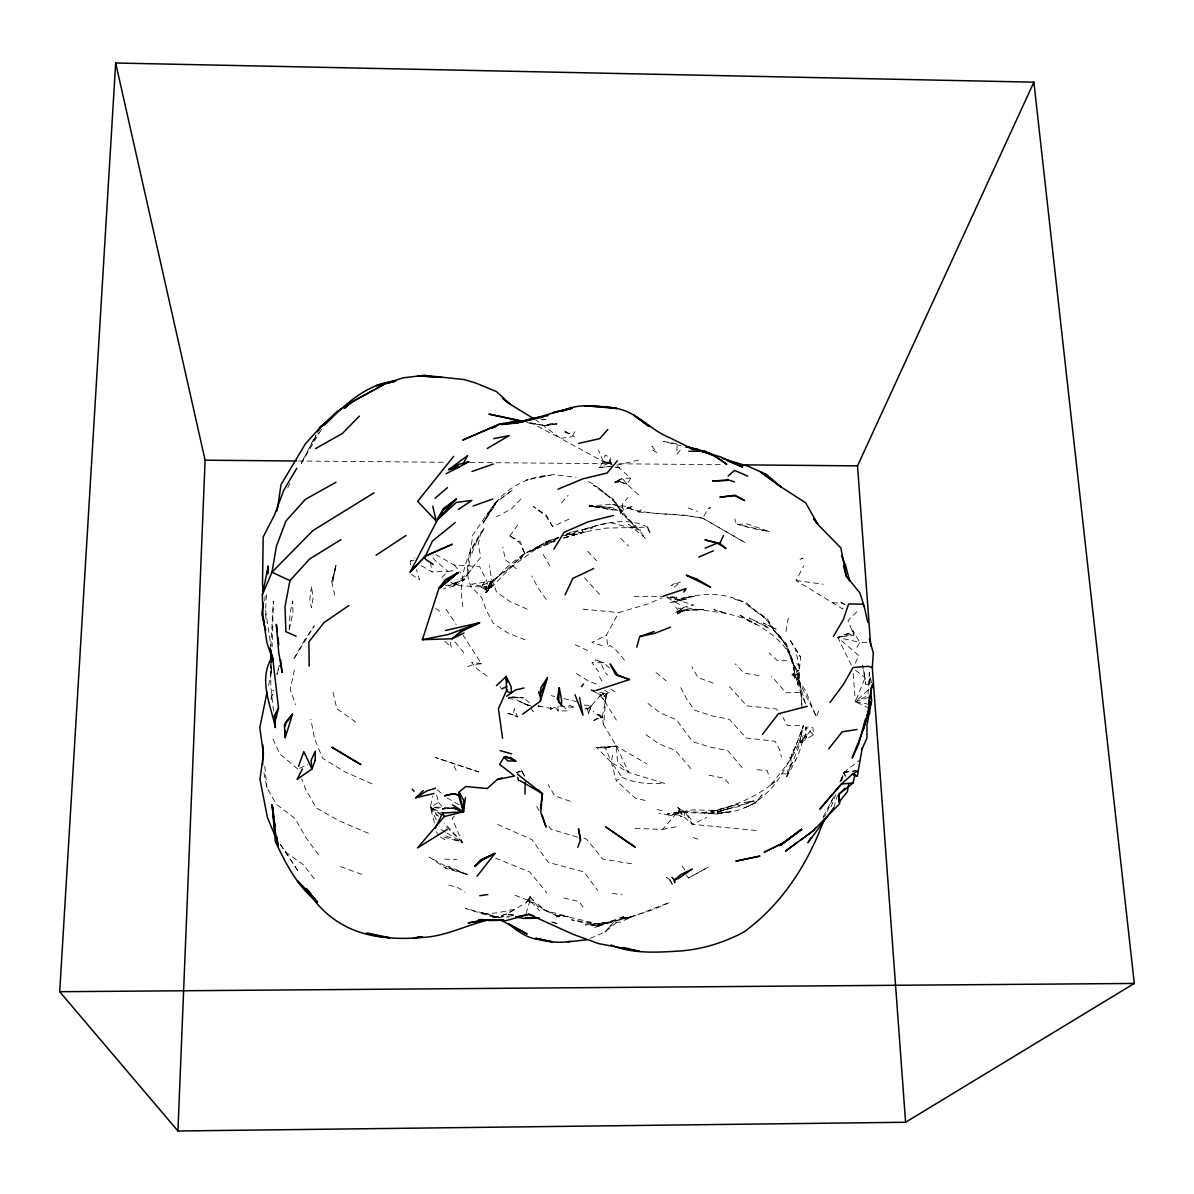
<?xml version="1.0" encoding="UTF-8"?>
<svg xmlns="http://www.w3.org/2000/svg" width="1194" height="1194" viewBox="0 0 1194 1194"><rect width="100%" height="100%" fill="white"/><g stroke="black" fill="none" stroke-linecap="round" stroke-linejoin="round"><path stroke-width="0.75" stroke-dasharray="5 3.75" d="M273.53 711.057L270.874 687.296L270.56 664.431M524.509 776.085L521.659 770.16L516.554 772.503L520.987 774.697M268.575 685.356L270.545 676.804L270.635 667.894M270.844 646.476L273.351 601.194L272.187 646.7M635.104 828.293L662.491 829.487L675.505 814.442L681.998 816.606L678.162 815.069L679.192 808.711L677.714 807.174L683.819 816.726L692.46 824.323L758.1 830.681M521.659 770.16L523.942 776.145M801.89 708.43C801.995 696.908 801.741 684.669 796.547 674.147L805.95 705.042L797.711 684.55L800.681 657.282L789.368 638.984L800.681 657.282M525.166 639.835L507.569 632.805L493.421 623.372L486.495 610.821L481.719 597.537L471.123 586.582C462.839 569.956 471.242 552.538 472.615 535.494L487.704 513.077L496.032 503.793L483.077 523.315C494.062 496.226 520.972 476.257 550.464 475.272L526.3 480.107L528.375 479.645M677.058 446.063L676.804 454.436L681.64 448.392M526.002 913.634L529.449 902.261L530.002 896.619L540.046 909.515M818.591 711.102L816.353 716.833L805.457 690.445L798.174 679.535L794.458 678.326C795.95 660.491 787.01 642.775 774.294 630.85C768.205 618.373 756.101 611.432 745.429 603.388L766.354 619.268L774.294 630.85L785.861 644.417L789.294 651.969L797.711 684.55L798.711 684.237L799.099 665.61L795.219 648.372M271.71 667.894L270.545 676.804L271.202 663.028M599.612 692.162L606.433 693.923L606.313 696.147L607.283 693.102L606.089 694.729L603.597 724.788L616.417 746.086L628.76 772.593L664.745 783.428C650.267 784.145 635.387 783.652 622.134 777.339L616.238 780.667L611.343 762.488L605.612 748.071L596.597 747.399L611.343 762.488L622.134 777.339M610.522 462.839L610.821 457.869L605.194 455.108L603.373 461.66L599.194 467.451L611.149 466.63M289.097 629.447L290.127 612.223L292.724 601.075L292.933 612.522L289.351 629.477M265.65 608.268L266.665 591.821M797.711 684.55L798.055 679.535C798.099 676.819 787.876 673.103 794.294 675.535C795.383 643.521 762.712 627.805 738.519 614.283L748.31 620.85L756.966 624.76L745.056 618.656L713.908 609.716L726.773 613.462L683.281 607.418L679.162 611.835L677.237 611.224L677.595 613.91L684.998 610.567L703.594 609.656L684.759 609.686L675.729 612.029L677.595 613.91L684.759 609.686L675.729 612.029M271.605 666.58L270.545 676.804L271.471 666.7M270.545 676.804L271.575 666.177M264.725 600.91L265.277 595.433M786.189 775.981L786.801 776.548C793.667 764.608 800.637 751.996 803.099 738.37L801.264 734.803L803.487 725.34C792.323 757.1 777.637 794.398 744.056 807.995C719.863 818.368 692.624 809.622 667.342 813.98L692.923 809.905L716.654 810.413L719.042 811.696L728.579 808.413L718.489 811.592L716.654 810.413C703.341 815.517 687.46 808.368 675.088 814.248L681.476 811.651L671.162 815.502L658.909 813.204M467.526 574.493L471.167 550.464L484.898 527.315C467.421 550.807 457.809 577.06 462.869 606.552M612.552 755.056L611.343 762.488L628.76 772.593L617.447 761.473L616.417 746.086L596.597 747.399L605.612 748.071L616.417 746.086L646.849 763.921M606.582 694.804L602.194 717.251L603.597 724.788M856.785 611.85L848.009 620.537L853.844 635.118L837.8 637.447L852.77 668.162M785.936 631.492L788.413 617.447M803.099 738.37L800.293 742.981L786.801 776.548L788.503 767.623L791.249 763.533L796.055 759.906M701.848 812.756C728.221 809.039 753.802 798.965 774.563 782.01L770.055 785.756C782.249 770.249 797.159 754.653 801.264 734.803L806.114 736.534L806.249 737.832L800.293 742.981L805.338 735.37L805.92 727.31L809.845 726.788L812.965 727.833L813.368 734.803L800.293 742.981L812.965 727.833M332.768 581.806L336.051 564.986L331.753 581.821L336.051 564.986L332.693 581.971M513.181 714.624L506.196 712.728L517.524 716.907L513.181 714.624L514.405 708.699L517.524 716.907L512.957 716.415M584.15 705.087L591.373 705.684L587.552 708.758L588.433 713.564L591.373 705.684L601.94 693.49M790.861 758.697L792.906 750.325L799.98 741.504L803.487 725.34L790.861 758.697L791.249 763.533L786.801 776.548M866.769 642.641L859.814 642.372L852.606 630.133L852.068 632.596L837.8 637.447L858.934 655.745L854.307 665.058M294.425 669.938L290.232 689.132L295.515 704.639M271.053 699.162L272.993 690.356M434.422 822.86L430.303 807.054L432.676 796.383M601.761 717.385L596.373 713.191C609.268 719.863 596.313 715.997 592.358 721.669C605.134 713.699 603.06 720.46 593.134 711.4M271.157 699.117L273.292 690.251M277.142 674.267L279.292 665.401L276.799 674.386M481.286 531.509L478.182 544.27L480.436 555.3M833.815 807.756L837.442 795.294M841.576 781.055L844.173 772.16L859.934 759.877M794.458 678.326L793.771 675.953L794.667 673.103L798.905 670.058L792.667 674.401L798.174 679.535L816.353 716.833M613.119 507.853L589.164 505.943L604.836 507.271L612.626 509.972L589.164 505.943L609.686 507.316L618.97 510.733L589.164 505.943L612.164 504.301L619.149 506.51L620.417 513.211L622.567 507.45L622.701 503.241L628.044 497.659M831.143 806.786L835.71 794.667M840.919 780.816L844.173 772.16L856.516 770.458M827.218 811.696L833.457 796.891M840.874 780.354L844.173 772.16L856.262 771.085M471.928 553.3L477.54 539.494M869.366 708.146L855.352 701.773L865.143 677.655L862.635 665.521L865.725 684.043L872.217 686.177M555.15 540.778C526.151 547.568 501.584 568.523 485.54 592.597L492.853 584.761L488.361 588.791L480.943 586.955L456.735 585.493L443.347 588.552M839.889 782.055L844.173 772.16L847.785 772.981M602.567 693.341L606.433 693.923L606.089 694.729L602.567 693.341L605.313 696.669L605.313 702.37L616.343 720.057M287.679 487.973L289.948 483.063M574.777 431.601L572.896 435.646L564.896 432.004L569.866 433.377L569.06 433.706M833.815 796.831L822.711 817.711M587.552 708.758L584.911 708.908L591.373 705.684L589.94 709.355L587.672 709.355L588.433 713.564M321.47 429.422L301.291 463.317L315.843 435.153M840.651 602.089L844.904 604.567L842.621 608.94L796.099 580.523L803.801 565.747M301.291 463.317L316.111 435.422M620.417 513.211L623.626 509.704L627.357 507.853C651.312 516.017 677.923 512.838 702.788 518.241L708.027 508.525L710.609 507.137L708.684 509.435M568.18 916.604L556.911 915.708L543.195 909.156L545.434 910.604L568.18 916.604L556.329 916.783L556.911 915.708L561.225 915.335L599.612 924.186L633.701 916.156L669.565 902.38C645.551 914.485 619.447 918.917 594.448 927.619L624.059 916.291L627.014 918.38L633.701 916.156L604.851 922.693L585.179 924.932L599.836 925.171L608.836 922.231L619.85 922.231L633.701 916.156L626.238 917.962L621.79 917.32L624.059 916.291L605.045 932.051L588.552 939.081M602.269 645.715L591.926 642.447L606.343 635.268L618.761 612.552L647.805 603.985L662.088 597.881M610.433 464.496L609.492 460.227L610.821 457.869M638.387 494.779L627.268 484.316L630.731 478.137L616.82 465.779M856.934 647.417L859.814 642.372L837.8 637.447L852.247 631.581M493.719 579.777L488.033 589.403L493.719 579.777L488.525 586.657L489.45 589.239L486.51 592.373M556.911 915.708L545.434 910.604L536.584 902.843L526.33 902.545L529.972 897.231L526.33 902.545L506.778 914.022L494.585 917.917M312.843 441.571L319.126 432.437M485.107 581.612L480.943 586.955L486.346 590.358L486.227 588.911L491.689 581.239L506.375 570.105L524.659 553.419L555.076 540.673M509.793 535.972L518.509 523.942M529.972 897.231L526.33 902.545L528.733 900.425L529.449 902.261L532.061 899.455L530.002 896.619L529.449 902.261L527.629 900.41L528.733 900.425M822.95 818.263L827.263 812.696M480.57 557.538L462.287 580.777L471.272 570.045L456.571 582.911L448.481 585.776L464.779 579.463L457.69 584.418L451.69 585.747L458.944 583.702L453.004 583.791M487.868 588.612L485.898 588.209L485.421 589.12L489.062 587.09L491.659 587.12L524.659 553.419L555.135 541.345M488.674 589.314L486.391 592.075L491.241 586.209M561.508 502.898L568.12 495.391M680.356 610.88L677.595 613.91L677.237 611.224L684.998 610.567L683.281 607.418L693.804 605L665.267 596.522L679.505 604.462L680.998 609.582L675.341 606.552L679.162 611.835L684.998 610.567M606.433 693.923L604.015 696.565L605.134 693.296L599.119 696.55M679.162 611.835L683.281 607.418M520.808 499.032L511.719 508.734L496.495 516.778M454.556 815.89L452.153 818.457L462.362 842.397L440.87 836.099M678.162 815.069L675.505 814.442L678.789 810.995L679.64 811.696L679.192 808.711L677.267 807.547L679.416 809.801M541.225 544.852L529.315 552.135L545.33 542.27L546.464 543.24L549.136 540.464L552.21 539.942M587.672 709.355L591.373 705.684M441.884 577.433L448.078 571.344L455.078 570.598M612.164 504.301L624.507 506.152L638.73 512.017L644.059 506.853M869.142 704.356L855.352 701.773L870.919 687.386M551.822 708.43L550.255 707.594L551.852 708.52L548.852 710.117L558.001 705.803L558.105 710.937L567.941 710.878L560.598 703.759M674.147 587.209L680.774 581.926L671.282 585.567L674.714 583.403M647.7 528.673L650.64 534.151L647.76 527.196L606.03 528.106L561.255 536.016L551.673 541.807L549.136 540.464L545.33 542.27L491.689 581.239L485.719 587.045L486.958 587.239L471.63 584.179L491.689 581.239L479.6 586.493M410.482 564.807L410.438 561.12L414.825 557.941M485.54 592.597L486.734 591.836M792.667 674.401L794.667 673.103L796.488 678.222L798.174 679.535L793.771 675.953M791.756 674.864L794.667 673.103L792.01 674.565M565.583 535.434L582.463 529.718L592.806 527.703L571.538 531.957L565.747 535.151L586.597 531.614L563.583 537.807M670.177 597.09L673.58 597.403L681.252 600.94L676.61 597.269L671.744 596.955M688.431 878.053L708.191 867.157L688.431 878.053L686.341 875.426M436.303 819.771L430.303 807.054L438.601 802.532L435.959 792.503M596.597 747.399L604.925 747.235M627.268 484.316L619.417 481.63L627.268 484.316L623.283 479.57L619.417 481.63L614.537 482.227L622.641 478.093M853.188 673.476L855.352 701.773L867.993 695.341L869.322 672.685L870.053 676.058M596.388 925.843L608.836 922.231L589.284 924.678L596.388 925.843L599.612 924.186L571.493 919.813L584.776 923.126L599.612 924.186M488.361 588.791L491.659 587.12M679.192 808.711L685.132 811.845L692.46 824.323L706.594 817.427M721.325 810.786L754.235 800.965L744.011 802.487L754.235 800.965L737.355 806.89L711.534 812.92L718.221 812.219L724.012 809.92M552.673 526.629L546.524 515.33L533.39 506.54L545.957 516.181L552.673 526.629L572.09 517.689M678.162 611.865L681.655 610.253L703.594 609.656M619.94 481.734L614.537 482.227L623.089 478.301L630.731 478.137M675.505 814.442L679.849 812.457M299.47 768.354L307.753 764.667M800.055 559.404L803.114 558.12L800.114 558.538M464.779 579.463L445.481 585.836M563.613 538.001L582.985 532.449L581.672 529.703M558.837 537.703L545.33 542.27L558.061 537.27M566.613 533.882L571.538 531.957M600.672 717.236L602.06 716.713L602.895 717.803L598.552 717.982L601.836 717.057L602.895 717.803L600.448 716.475M467.555 666.685L473.108 664.67L481.406 663.73L463.212 635.357M545.33 542.27L558.941 537.524M855.352 701.773L869.083 697.206M676.64 813.024L679.222 812.204L671.162 815.502L668.222 814.801M614.537 482.227L623.283 479.57M563.852 538.166L582.985 532.449M556.329 916.783L561.225 915.335M627.357 507.853L633.387 506.122L623.626 509.704L622.567 507.45L619.149 506.51L622.104 511.48M546.464 543.24L551.673 541.807M492.883 917.798L506.778 914.022L515.763 908.888L497.585 912.858L485.883 913.738L480.988 912.455L500.017 917.932M410.438 561.12L413.796 560.225M486.227 588.911L485.421 589.12L489.062 587.09L480.943 586.955L486.227 588.911L485.898 588.209L486.346 590.358M638.551 460.063L616.194 465.347L619.373 467.764L614.447 467.093M837.8 637.447L854.113 633.76L853.844 635.118L852.606 630.133M516.554 772.503L521.539 771.414L524.688 776.07M662.491 829.487L679.49 826.114M540.972 476.869L553.3 474.57L576.075 477.287M799.652 725.415L787.503 725.683L782.995 717.49M446.093 866.501L448.437 866.187L467.69 874.709L446.063 868.411L429.512 857.173L446.093 866.501L467.69 874.709L445.78 867.083L446.063 868.411M574.538 436.437L560.508 438.332L532.434 423.646L527.002 422.452M541.778 419.825L545.255 419.407L542.136 419.452M799.517 692.401L786.04 692.818L771.443 676.192M604.806 747.474L616.417 746.086L604.671 747.384M452.496 807.98L442.019 809.039L452.63 808.039L444.123 808.905L430.303 807.054L437.153 815.815M512.659 915.738L500.868 916.902L509.286 917.096M684.819 812.278L687.296 812.024M611.373 466.317L599.194 467.451L609.179 463.048L603.373 461.66L560.508 438.332L535.942 420.004M541.583 419.631L545.255 419.407M673.446 597.478L677.222 599.701L688.266 598.642L669.64 603.045C692.535 593.448 720.101 590.343 742.862 601.851L734.743 599.134L746.086 602.507L754.115 609.776L767.309 618.656L774.294 630.85L783.936 642.073L798.055 675.282C791.682 659.849 787.801 641.999 774.294 630.85L786.473 643.82L791.055 658.789L799.07 674.431L801.726 704.788M438.437 816.278L430.303 807.054L452.332 807.532M737.713 524.405L747.101 523.882L769.16 531.569L752.444 528.539L737.713 524.405L769.16 531.569M421.303 565.628L432.079 571.956L448.078 571.344L434.84 560.15L431.721 556.15M781.801 773.861L786.592 773.816M634.074 596.507L663.431 596.522M786.831 660.73L777.369 660.685L769.279 652.969M298.306 461.003L445.556 462.287M469.794 462.496L609.597 463.705M618.925 463.794L721.445 464.675M444.661 859.158L456.809 859.486M508.614 697.236L512.286 697.371M832.531 602.686L842.277 603.134L844.904 604.567M435.78 554.658L454.257 565.031L479.555 566.508L486.51 580.284L488.525 586.657M789.368 757.339L790.965 757.459M508.704 697.55L523.524 697.803L531.942 704.773M638.73 512.017L685.326 515.33L702.788 518.241L745.31 542.703L702.788 518.241M551.852 708.52L538.539 706.057M511.898 696.774L523.524 697.803L509.674 697.759M597.582 690.535L590.896 689.923L601.418 695.236L590.896 689.923L594.373 690.819M757.071 769.727L767.294 770.682L769.324 777.876M583.015 609.149L618.761 612.552M670.252 597.045L673.58 597.403M611.388 462.6L603.373 461.66L598.537 450.257M513.718 914.947L506.778 914.022L513.584 915.305M796.099 580.523L823.114 584.224M631.536 863.769L602.91 859.113L586.508 839.054L579.388 837.472M481.406 663.73L471.511 662.252L477.137 668.894L487.674 676.565M559.479 706.027L575.254 707.535L568.389 704.967M758.981 675.52L744.086 673.147L735.28 663.894M676.386 443.675L663.476 441.496L684.013 446.511M612.313 893.246L621.955 894.858M526.673 422.512L544.762 425.691L556.986 423.87L550.732 423.721L544.762 425.691L528.554 422.333M616.179 467.182L619.373 467.764M609.313 667.909L603.88 662.804L591.881 662.58L598.627 671.774M508.151 698.296L516.778 699.938L529.061 705.684M708.908 775.175L724.191 778.234L730.832 785.861M657.088 809.532L665.088 811.129M799.98 741.504L802.711 742.056M627.014 918.38L621.79 917.32L625.044 919.081M577.597 837.069L550.941 829.263L547.956 824.979M551.165 695.669L554.792 696.505M563.866 698.624L576.553 701.579M563.777 897.978L579.03 901.515L585.224 909.918M645.193 800.473L635.312 798.114L616.238 780.667M611.522 463.735L603.373 461.66L612.119 465.167L609.492 460.227M491.047 915.559L494.809 916.544M531.434 706.191L519.39 701.579L528.957 705.744M611.641 463.869L603.373 461.66L611.835 464.063M538.016 706.102L540.479 706.773L538.27 705.535M844.74 775.712L844.173 772.16L847.456 773.145M448.795 885.082L458.929 888.142L465.033 892.276M551.479 921.962L558.508 924.096L551.538 921.783M500.361 917.649L465.406 908.47L496.376 918.037M603.88 662.804L595.299 660.028C603.836 660.357 601.313 671.132 607.731 674.938M570.269 801.308L554.732 795.786L548.15 784.712M693.281 837.576L701.057 840.382M713.057 683.087L698.057 677.625L691.804 666.759M688.132 507.943L697.43 511.345M340.588 866.62L364.991 875.575M515.077 895.321L530.867 901.261L539.464 910.694M647.76 527.196C626.85 516.45 603.552 523.3 582.463 529.718L601 524.42L610.895 522.778L640.491 530.226L628.581 524.226L645.924 538.613L634.865 525.032L621.223 512.733L614.537 501.122L593.463 485.137C611.806 494.779 621.537 512.107 635.104 526.479L621.223 512.733L614.537 499.734C603.776 494.525 596.896 483.943 585.344 480.615M446.168 836.009L462.362 842.397L444.243 822.875M368.483 833.322L340.036 821.278L316.335 808.039L305.545 789.025L301.679 779.055M527.211 609.149L509.704 601.463L496.45 591.791L491.495 578.747L489.376 565.717M372.065 783.876L344.708 771.742L322.544 758.19L314.589 738.668L310.798 719.251M495.525 858.113L529.927 872.083L546.792 892.858M575.254 644.715L591.239 652.267M497.629 824.397L531.882 839.695L548.27 862.352L583.941 871.889L597.657 890.425M442.064 815.606L430.303 807.054L442.392 813.278M435.601 608.522L438.661 610.179L440.676 615.179M450.795 582.269L456.735 585.493M564.852 431.079L568.105 432.885M447.108 797.965L462.973 806.905M445.437 832.128L440.81 829.323L439.317 826.144M446.974 833.054L462.362 842.397L444.004 824.576M576.478 673.625L590.209 682.043L595.582 683.684L599.119 686.625M440.571 837.054L446.466 840.815M411.378 574.433L419.557 579.717L416.378 569.613M604.686 690.266L608.85 692.998M538.27 905.828L545.434 910.604M430.303 807.054L441.362 814.502M645.969 734.758L658.969 743.862L675.431 750.533L692.371 770.249M280.441 844.456L285.321 851.844L303.216 864.516L316.186 881.247M355.767 722.072L336.783 708.549L332.514 689.908M610.821 688.998L615.268 692.162M532.524 710.833L533.315 711.385L530.046 707.714M529.867 897.306L536.584 902.843M855.516 670.267L865.143 677.655L865.725 684.043M648.029 703.49L660.133 712.833L676.431 719.818L692.58 741.638L710.311 747.131L727.668 750.548L742.146 767.578M656.058 672.58L666.207 680.849M516.345 568.717L505.301 559.673L502.868 547.121M297.813 769.085L279.799 753.877L272.083 737.101M437.362 789.891L442.81 794.667M796.786 663.536L799.099 665.61M445.019 641.462L451.317 647.402L449.825 640.029M620.686 538.375L628.566 546.091M813.368 734.803L805.92 727.31L806.249 737.832M599.567 594.418L581.911 574.881M587.672 551.24L596.567 560.643M678.789 810.995L683.819 816.726L685.132 811.845L691.49 819.86L692.46 824.323M438.601 802.532L443.467 808.054M729.4 686.565L746.802 705.863L776.354 708.967L780.786 714.654M716.654 810.413L718.221 812.219M463.809 652.655L453.705 640.372M624.507 660.073L615.044 648.924L609.821 645.447L607.97 647.178L606.343 635.268M454.257 565.031L460.645 572.747M555.568 707.773L558.105 710.937M318.589 854.889L306.007 837.681L295.172 818.636L276.217 804.099L266.949 787.637L263.725 771.772M546.345 599.448L538.016 587.836L531.718 575.986M500.002 686.759L501.943 689.55M285.321 851.844L298.784 872.068L280.605 844.665M446.049 609.179L456.183 624.611M682.102 865.814L684.849 870.038M543.195 554.509L549.792 565.822M602.895 698.147L605.313 702.37L598.657 693.027M599.463 676.744L603.418 683.714M536.718 806.234L539.076 810.592M680.759 687.625L686.729 699.012L694.475 710.072L711.684 715.773L729.385 719.31L746.205 738.041L774.996 741.205L779.607 749.339L781.443 756.996M454.048 765.847L456.466 771.16M844.173 772.16L845.859 776.801M436.706 831.651L437.616 835.173M676.61 597.269L677.222 599.701M331.753 581.821L334.947 595.896M734.817 518.868L735.549 522.241M870.411 677.744L871.501 682.804M430.407 562.464L432.079 571.956M265.531 610.104L270.889 646.327M264.74 766.279L266.949 787.637M870.157 683.222L869.322 672.685L869.336 687.177M265.695 613.656L266.098 622.552M311.455 586.747L309.798 598.94L311.38 607.776L313.127 597.776L311.455 586.747M305.052 639.208L293.44 659.655L314.291 625.805L305.052 639.208M494.898 503.241L483.077 523.315L495.823 502.629L512.913 489.659L494.898 503.241M521.196 558.031L520.494 559.031L524.659 553.419L520.48 541.897L508.942 535.33L519.45 542.509L524.659 553.419L521.196 558.031M613.671 922.275L605.045 932.051L613.671 922.275M762.041 794.95L754.892 803.398L744.056 807.995L754.892 803.398L762.041 794.95M738.25 804.144L716.355 810.428L738.25 804.144M550.24 424.019L544.762 425.691L556.986 423.87L550.24 424.019M726.43 812.039L716.878 814.114L704.609 812.83L717.042 813.532L730.952 811.592L726.43 812.039M684.714 597.746L681.968 598.313L695.684 596.164L684.714 597.746M478.779 771.936L435.601 757.593L478.779 771.936M774.473 628.253L763.235 622.955L776.19 629.193L774.473 628.253M765.623 625.865L749.145 617.999L769.623 628.775L765.623 625.865M656.745 452.586L652.342 449.75L651.969 446.049L656.745 452.586M670.207 880.008L666.491 877.515L671.162 882.082L673.043 885.724L670.207 880.008"/><path stroke-width="1.5" d="M262.68 764.697L262.859 744.996M270.68 662.536L270.784 651.834M285.366 725.907L285.396 722.564L292.56 714.042L285.247 737.608L285.321 730.922M525.002 794.085L525.166 782.264M447.228 829.427L417.527 847.904L444.272 816.577L463.451 811.726L463.645 800.234L459.138 792.01L465.764 786.503L487.197 788.547L497.152 779.622L502.002 777.846M561.434 705.102L561.628 700.206L559.285 687.654L557.314 698.983L561.434 705.102L558.643 701.893L559.285 687.654M177.936 1130.987L205.099 460.197L115.669 63.013L1033.885 82.162L1134.3 983.453L905.589 1122.256L177.936 1130.987L59.7 991.707L115.669 63.013M267.784 573.538L268.232 566.24L262.352 594.761L263.068 617.343L266.919 642.73L273.023 660.819L278.515 707.803L275.844 719.012M538.315 790.07L542.419 793.652L540.792 812.427L546.091 827.114L542.016 815.039M267.501 573.538L268.232 566.24L267.262 573.583M862.337 747.563L857.337 776.115L854.038 775.13M263.322 602.985L261.844 614.014L265.725 630.208M540.494 808.069L542.419 793.652L517.405 774.13M435.258 828.248L442.69 813.069L463.451 811.726L465.481 797.577M870.71 690.236L871.545 700.759L866.948 725.31L866.978 737.922L862.038 749.16M277.112 510.913L281.038 484.63L305.38 443.81L320.47 427.213L337.036 411.542L351.543 402.229L385.498 383.558L403.094 377.841L424.228 375.319L464.406 379.602L475.943 383.11L496.6 391.662L510.151 404.229L532.897 418.154M340.947 539.643L309.604 559.001L289.918 580.642L285.023 606.582L285.888 631.716L296.202 636.238M848.68 784.533L847.322 791.712L838.904 802.368L838.875 794.323L845.009 788.204M267.053 692.162L259.785 727.683L263.456 753.832L259.993 779.309L267.396 817.427L274.874 835.412M872.456 684.072L868.605 703.415M270.904 662.73L271.919 657.61L270.113 648.894M865.262 719.504L858.71 744.16L852.173 758.056C859.62 738.071 869.919 718.116 869.351 696.221M719.863 543.404L704.938 539.882L717.31 543.166L726.101 548.539L719.863 543.404L723.489 535.479M853.023 782.98L855.008 774.637L852.486 774.13L841.352 784.025L819.994 808.92L841.352 784.025L853.023 782.98L838.875 794.323L839.755 803.562L813.248 830.785L785.473 851.128L797.159 842.561M275.381 727.504L274.635 714.713L275.381 727.504C270.769 705.087 258.113 679.371 271.919 657.61L273.023 660.819L272.232 655.387M636.805 647.133L639.686 636.596L654.252 631.447M871.307 701.311L863.023 730.221L871.545 700.759M538.554 691.774L539.882 696.072L540.972 687.49L547.479 677.67L540.375 701.177L522.554 714.251M464.033 632.999L452.168 638.76L422.392 639.686L438.81 588.597L445.093 579.896L458.108 572.523L449.138 580.045M298.515 766.354L303.813 751.638L312.037 768.966L297.067 779.398L302.44 768.906M577.777 847.262L580.508 839.755L578.463 828.77L580.597 840.486M823.95 819.905C808.039 863.68 781.816 904.709 743.638 932.171C724.176 942.454 703.117 949.111 681.013 950.931C657.581 952.424 632.999 954.17 610.85 944.961M262.352 594.761L271.978 572.195L276.456 546.165L285.963 521.017L305.321 499.391L335.977 482.257M547.479 677.67L540.598 693.893L540.375 701.177M505.957 691.804L498.45 708.773L502.555 738.161M870.724 646.223L857.516 465.854L1033.885 82.162M870.814 689.236L872.217 686.177M565.031 594.896L572.866 578.389L593.642 568.553M274.172 716.445L278.515 707.803M455.287 522.494L432.467 541.031L425.542 555.852L410.139 572.135L443.302 508.674L456.287 499.152L436.198 520.927L417.616 501.346L453.645 456.392M317.559 431.84L320.126 426.87L331.559 417.915M318.723 430.497L320.47 427.213L326.126 422.676M462.794 464.347L467.585 455.615L448.675 469.63L459.347 466.929L468.764 461.75L458.959 464.302L448.675 469.63L458.078 466.108M685.52 589.463L685.147 590.12L685.878 588.627L663.416 596.134M503.972 757.16L507.629 760.862L515.793 761.19L510.017 758.115L503.972 757.16L499.689 764.444L514.569 775.981L497.152 779.622M833.337 636.536L843.412 619.417L848.65 603.91L862.755 604.179L864.202 606.418L867.784 622.477M810.726 838.024L807.965 842.71L833.815 807.756M296.754 468.317L283.679 490.361L274.486 514.972L263.187 536.987L262.501 584.314L263.367 591.687M553.912 549.15L564.061 532.345L587.955 521.853L613.447 515.45M432.765 506.211L436.198 520.927L443.467 509.778L456.287 499.152L443.467 509.778M292.56 714.042L284.426 725.325L285.247 737.608M523.987 687.983L515.435 689.968L511.48 692.893L506.569 691.386L507.54 690.057M829.994 702.579L843.352 684.49L853.113 667.461L868.545 666.327L872.292 667.73L873.307 653.133L869.396 638.865M762.473 734.37L778.398 713.758L807.323 706.281M815.398 827.994L813.248 830.785L800.084 840.427M581.553 686.64L583.642 683.983M477.018 876.262L494.988 853.441L480.645 859.889L474.884 866.366L481.555 860.441L494.988 853.441L482.257 859.531L474.884 866.366M828.681 748.892L842.098 731.862L857.038 729.474M683.729 592.03L685.102 590.343M728.146 475.988L734.549 470.406L747.802 476.167M617.328 460.794L607.149 472.988L582.851 478.869L557.971 489.212M607.836 429.467L599.627 438.661L578.642 443.392M410.139 572.135L425.542 555.852L452.317 544.24L424.198 556.762L425.78 559.464L433.228 564.493M324.499 425.094C344.036 405.497 366.185 383.796 395.229 381.02M359.364 416.124L342.305 433.526L315.634 448.571M496.42 685.684L506.122 676.461L511.136 686.789L511.48 692.893L506.584 696.281M433.989 793.488L415.766 797.771L423.303 790.637M436.198 520.927L456.317 502.42L471.854 500.45L458.421 509.42M435.079 498.256L447.511 487.615M344.484 408.258L351.543 402.229L385.498 383.558L395.617 381.17M674.341 880.008L680.804 874.575L692.52 868.889L678.431 878.5L674.535 879.844L674.625 882.724L674.341 880.008L671.968 877.321M458.108 572.523L438.81 588.597L447.75 580.075L458.108 572.523L438.81 588.597L445.272 583.254M348.947 605.492L324.007 622.581L308.888 641.85L309.201 666.192M376.065 555.21L406.109 535.434M374.035 492.823L312.932 530.539L271.978 572.195L289.918 580.642M415.766 797.771L427.139 790.816L435.482 788.189M487.242 448.496L509.286 435.556L493.719 438.646M543.106 417.049L515.39 423.079L500.853 423.676L462.765 440.079L500.301 423.736L518.987 422.631M857.993 770.936L852.486 774.13L857.337 776.115M446.004 473.779L459.347 466.929M464.287 463.69L468.764 461.75M698.744 557.105L713.311 550.822M705.117 548.121L717.31 543.166M502.465 688.46L506.898 686.744M670.535 627.163L654.894 633.268L639.686 636.596M499.271 424.348C524.718 424.586 547.762 412.646 572.299 408.094L561.284 411.467C578.881 402.468 598.179 406.184 616.746 408.482C637.641 412.318 650.312 430.124 669.535 437.646L690.848 448.183L695.669 449.466M473.167 506.002L492.868 498.988M471.958 471.511L493.346 464.033M596.119 690.475L629.507 679.55L615.403 674.132L610.179 663.954L618.074 675.67L629.507 679.55M487.615 920.141C465.481 925.499 445.437 936.394 422.497 937.454C403.796 938.991 384.438 939.26 366.528 932.977M494.077 427.407L490.45 428.109L495.495 426.586M502.241 424.557L512.33 421.512L524.166 421.183M490.45 428.109L495.808 426.556M515.39 423.079L533.464 418.169L548.091 415.631M484.212 920.156L477.257 922.052L485.167 920.007M395.453 381.185L376.423 385.602L395.11 381.05M445.556 630.432L479.6 622.731L462.138 631.208L452.168 638.76L461.496 630.686L479.6 622.731L448.466 634.462L422.392 639.686M422.154 936.589L413.497 938.186L420.363 936.812M570.404 941.29C558.941 943.29 546.822 942.141 535.837 938.394L551.822 941.708L535.837 938.394M567.419 941.932L587.075 939.738M525.927 420.169L532.36 418.885M483.286 920.126L468.138 922.962L485.615 919.902M479.749 895.709L487.809 894.545M515.942 916.992L520.778 916.35M482.167 919.499L478.69 919.708L503.943 920.186L488.644 920.574M688.759 451.317L704.788 451.123L713.102 454.914L726.788 464.451C715.027 454.496 700.729 449.243 685.714 446.929M535.464 917.708L539.166 918.246L523.838 918.395L515.704 917.037L528.852 914.276L534.091 916.007M59.7 991.707L1134.3 983.453M539.166 918.246L525.479 917.544M205.099 460.197L296.44 460.988M740.086 464.839L857.516 465.854M541.21 939.559C528.718 939.365 518.136 931.648 508.853 924.066M498.032 919.932L505.211 920.887L528.852 914.276L572.836 934.215L598.761 943.648L639.387 951.319L623.372 947.499M523.151 421.213L488.943 414.109L523.375 421.661M368.334 933.245L389.483 937.678C353.991 935.768 324.544 919.47 306.306 888.515L311.037 893.843M691.102 448.914L694.505 449.66M697.923 450.407L720.609 456.899L742.653 467.093L727.459 460.854M722.37 458.511L748.31 466.302L766.339 474.406L781.174 487.077L805.592 502.749L817.965 524.539L840.86 547.897L846.188 576.03L849.606 580.762L845.516 565.284L841.501 555.613M500.092 750.593L511.704 753.877M686.595 446.616L703.027 451.511L686.431 446.646M726.937 479.436L734.519 481.913M702.206 451.302L712.43 454.839L702.744 450.914M463.451 811.726L453.824 808.069L463.451 811.726L459.138 792.01L458.496 795.114L463.451 811.726L452.511 804.831M499.764 919.589L527.121 934.036L508.868 923.857M505.749 756.384L515.793 761.19L510.271 757.354M615.403 674.132L618.074 675.67M519.763 780.503L542.419 793.652M502.689 398.498L510.151 404.229L504.51 400.035M317.455 902.365C297.53 886.694 285.754 863.68 275.247 841.322L272.157 804.681L273.993 817.203M317.604 901.873L297.53 880.933L315.246 899.291M412.273 789.174L414.005 791.324M813.487 518.569L817.965 524.539L813.875 518.897M442.69 813.069L444.272 816.577M575.015 694.789L583 715.31L579.538 697.475M864.202 606.418L859.964 593.075L846.188 576.03L843.501 565.926M517.733 777.398L518.539 780.667M270.023 648.208L273.023 660.819L270.128 648.133M263.068 617.343L264.307 622.775M506.569 691.386L506.122 676.461L506.853 681.267M274.769 822.562L275.292 826.144M276.874 836.875L278.172 845.815L274.874 830.173L272.157 804.681L274.038 822.666M506.122 676.461L506.957 682.774M277.232 631.79L276.336 624.372L278.709 652.387L282.127 672.52L280.56 659.566M277.889 637.342L278.784 644.745M274.426 826.263L275.187 833.457M872.232 666.685L905.589 1122.256M869.351 710.773L869.456 713.982L869.411 711.072M315.231 760.1L312.037 768.966L311.082 760.488L315.216 751.16L315.231 760.1M351.543 402.229L344.484 407.915L351.543 402.229M801.622 829.367L780.16 845.591L801.622 829.367L782.891 843.068L764.324 852.128L782.891 843.068L801.622 829.367M555.717 412.005L553.24 412.646L572.299 408.094L555.717 412.005M453.078 793.741L444.452 795.816L454.272 793.652L458.496 795.114L453.078 793.741M759.712 856.158L736.101 861.098L759.712 856.158M734.22 495.391L719.878 497.211L735.355 495.495L744.578 500.54L734.22 495.391M728.012 480.242L712.878 480.958L728.012 480.242M426.706 376.349L417.975 375.856L441.556 377.394L426.706 376.349M610.537 407.363L584.478 405.691L616.746 408.482L610.537 407.363M696.983 579.18L686.192 575.15L710.669 587.269L696.983 579.18M698.43 449.989L696.669 449.034L698.43 449.989M360.722 764.488L331.992 747.31L360.722 764.488M635.163 847.188L605.686 826.905L635.163 847.188M766.309 475.973L760.488 472.048L781.174 487.077L766.309 475.973M637.208 417.661L633.701 415.139L649.043 426.482L637.208 417.661"/></g></svg>
